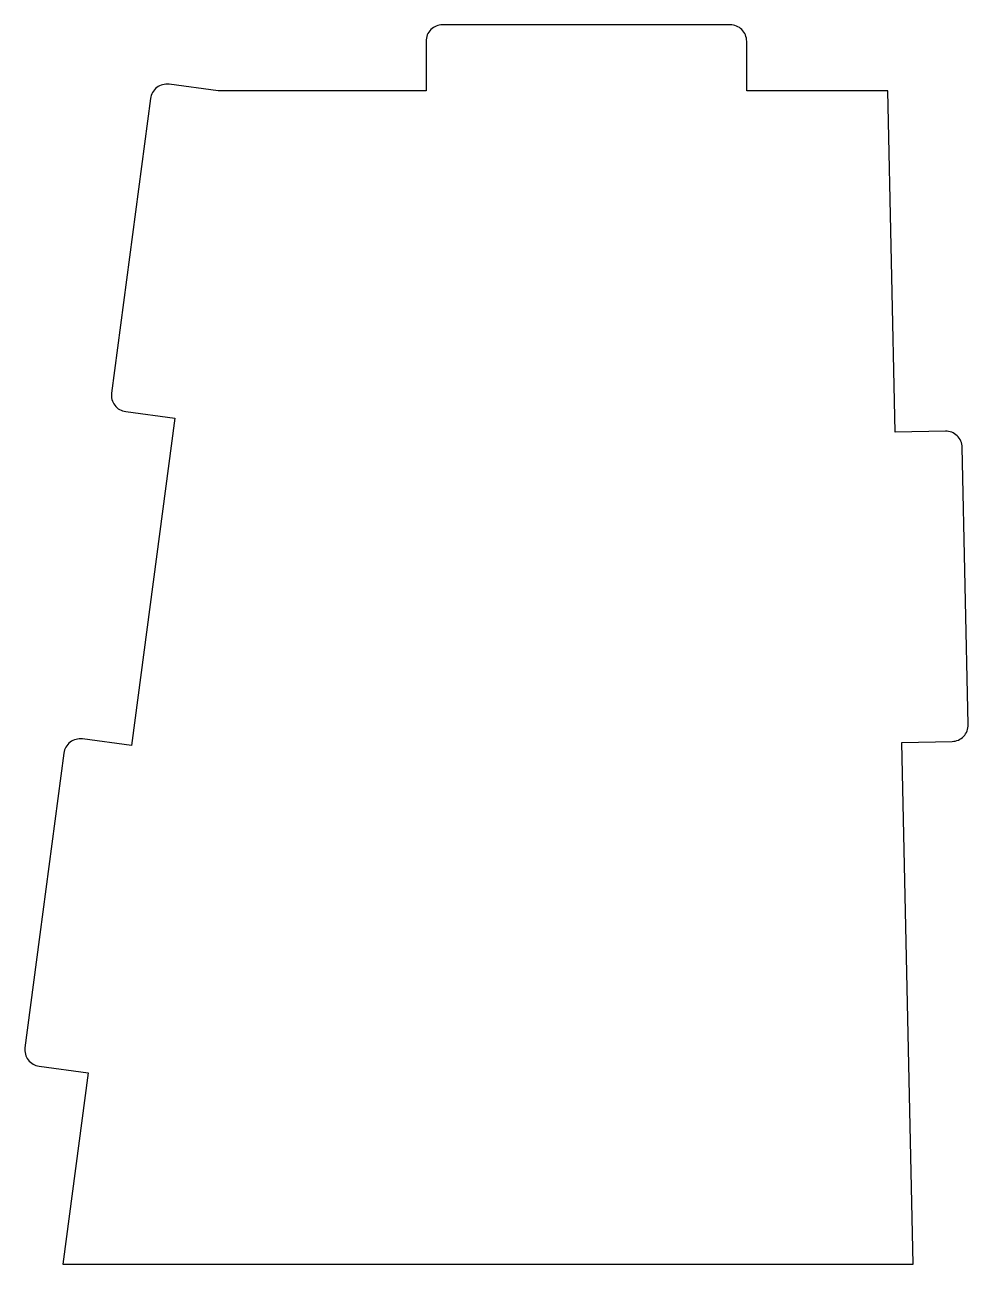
# Model space of a CAD drawing. Header units: millimetres. Extents: x -40.8 to -12.2, y -14.4 to 23.1.
import ezdxf

# ---------------------------------------------------------------- set-up
doc = ezdxf.new("R2010")
doc.units = ezdxf.units.MM
doc.layers.get('0').update_dxf_attribs({"linetype": 'CONTINUOUS'})

msp = doc.modelspace()

# ---------------------------------------------------------------- linework, layer by layer
msp.add_lwpolyline([(-40.83, -7.885, 0.414214), (-40.4, -8.447), (-38.913, -8.643), (-39.681, -14.443), (-13.92, -14.443), (-14.259, 1.359), (-12.739, 1.391, 0.414214), (-12.25, 1.902), (-12.43, 10.3, 0.414214), (-12.941, 10.789), (-14.46, 10.756), (-14.682, 21.097), (-18.962, 21.097), (-18.962, 22.597, 0.414214), (-19.462, 23.097), (-28.177, 23.097, 0.414214), (-28.677, 22.597), (-28.677, 21.097), (-34.977, 21.097), (-36.464, 21.294, 0.414214), (-37.026, 20.864), (-38.206, 11.942, 0.414214), (-37.776, 11.381), (-36.289, 11.184), (-37.601, 1.27), (-39.088, 1.467, 0.414214), (-39.65, 1.037)], format="xyb", close=True)

doc.saveas('drawing.dxf')
